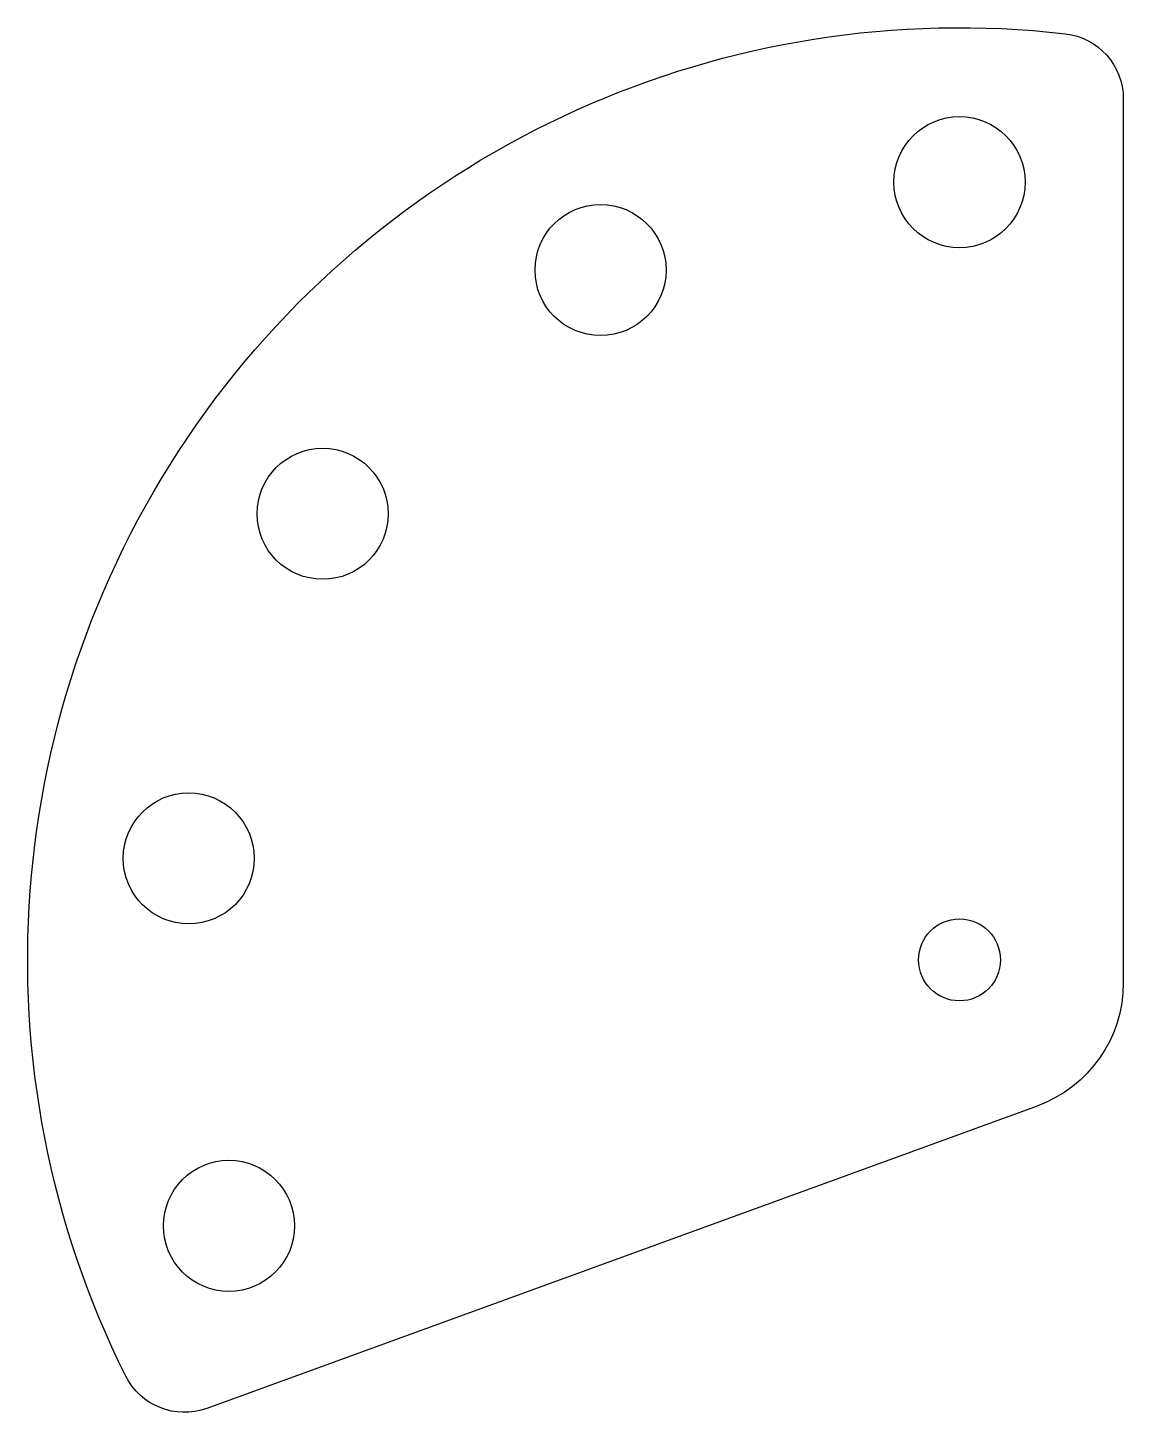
# Model space of a CAD drawing. Header units: millimetres. Extents: x 11.1 to 78, y -0.1 to 84.4.
import ezdxf

# ---------------------------------------------------------------- set-up
doc = ezdxf.new("R2010")
doc.units = ezdxf.units.MM
doc.layers.get('0').update_dxf_attribs({"linetype": 'CONTINUOUS'})

msp = doc.modelspace()

# ---------------------------------------------------------------- linework, layer by layer
msp.add_lwpolyline([(22.045, 0.171, -0.381291), (17.097, 2.144, -0.595107), (74.454, 84.058, -0.381291), (78, 80.084), (78, 26.139, -0.315299), (72.736, 18.621)], format="xyb", close=True)
for centre, radius in [((68, 75), 4), ((46.085, 69.637), 4), ((29.122, 54.762), 4), ((20.945, 33.734), 4), ((68, 27.539), 2.5), ((23.402, 11.307), 4)]:
    msp.add_circle(centre, radius)

doc.saveas('drawing.dxf')
